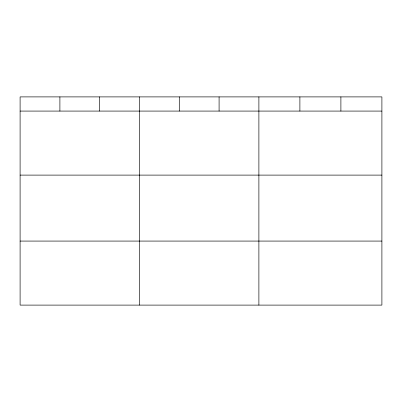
<?xml version="1.0" encoding="UTF-8"?>
<svg xmlns="http://www.w3.org/2000/svg" width="402" height="402" viewBox="0 0 402 402"><rect width="100%" height="100%" fill="white"/><g stroke="black" fill="none" stroke-linecap="round" stroke-linejoin="round"><path stroke-width="0.6" d="M381.9 111.078L381.9 305.103L20.1 305.103L20.1 96.897L381.9 96.897L381.9 111.078L20.1 111.078M20.1 175.106L381.9 175.106M20.1 241.074L381.9 241.074M340.896 96.897L340.896 111.078M299.892 96.897L299.892 111.078M258.888 96.897L258.888 305.103M219.09 96.897L219.09 111.078M179.292 96.897L179.292 111.078M139.494 96.897L139.494 305.103M99.696 96.897L99.696 111.078M59.898 96.897L59.898 111.078"/></g></svg>
